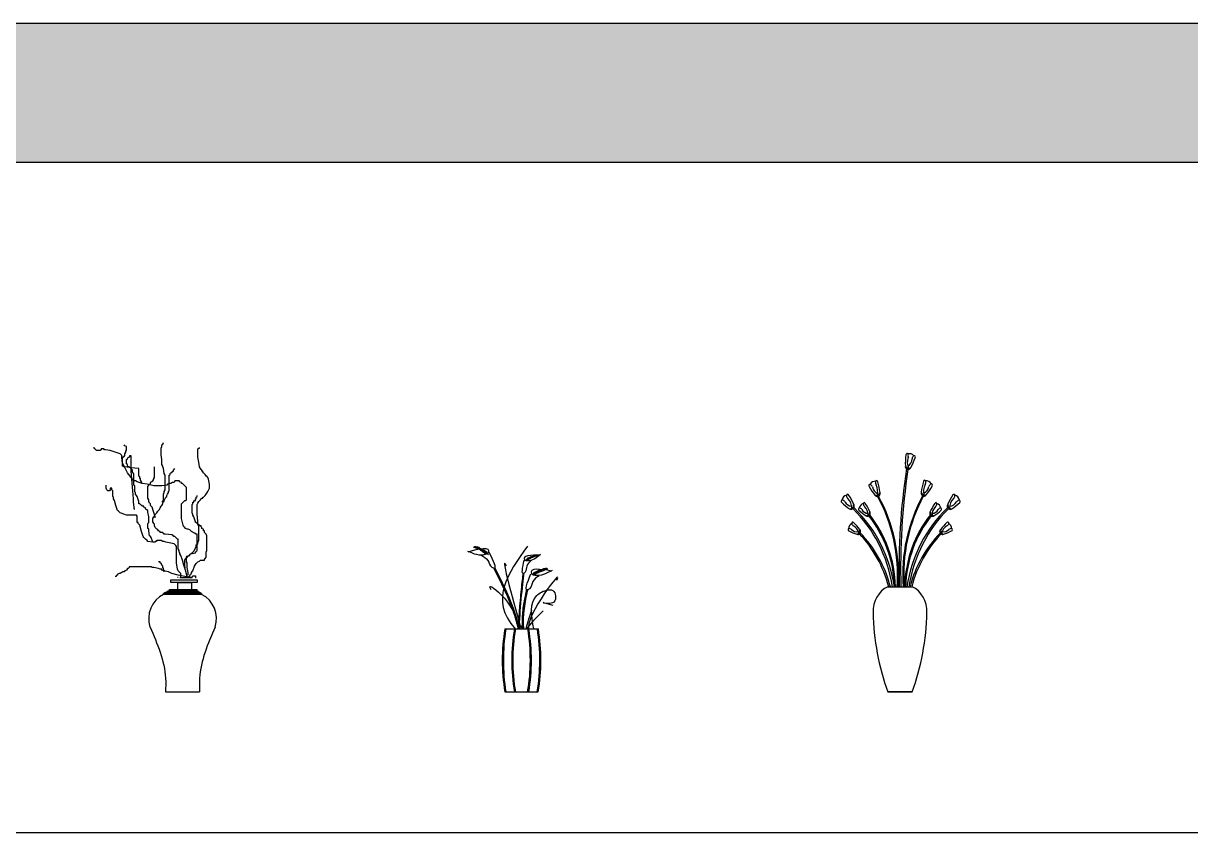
# Model space of a CAD drawing. Header units: millimetres. Extents: x 22565 to 38821, y 15578 to 26720.
# Drawn here: x 33349 to 35993, y 24887 to 26720 of the extents above; entities that cross this region are included whole.
import ezdxf

# ---------------------------------------------------------------- set-up
doc = ezdxf.new("R2010")
doc.units = ezdxf.units.MM
doc.layers.add('www.cad-blocks.net', color=7, linetype='Continuous')

# ---------------------------------------------------------------- blocks, each defined once
blk = doc.blocks.new('A$C52C95D68')
for p, q in [((70.5, 557.8), (68.7, 559.6)), ((74.2, 555.9), (70.5, 557.8)), ((74.2, 546.7), (74.2, 555.9)), ((152.2, 552.2), (154, 555.9)), ((154, 559.6), (155.9, 561.5)), ((154, 555.9), (154, 559.6)), ((155.9, 561.5), (157.7, 565.2)), ((0, 552.2), (0, 554.1)), ((1.9, 552.2), (0, 552.2)), ((1.9, 550.4), (1.9, 552.2)), ((5.6, 546.7), (1.9, 550.4)), ((14.8, 546.7), (5.6, 546.7)), ((16.7, 548.5), (14.8, 548.5)), ((14.8, 548.5), (14.8, 546.7)), ((22.3, 550.4), (16.7, 550.4)), ((16.7, 550.4), (16.7, 548.5)), ((24.1, 548.5), (22.3, 550.4)), ((26, 548.5), (24.1, 548.5)), ((37.1, 546.7), (26, 548.5)), ((48.2, 543), (37.1, 546.7)), ((59.4, 539.2), (48.2, 543)), ((63.1, 535.5), (59.4, 539.2)), ((63.1, 530), (63.1, 535.5)), ((64.9, 518.9), (63.1, 530)), ((64.9, 511.4), (64.9, 531.8)), ((64.9, 531.8), (66.8, 531.8)), ((66.8, 531.8), (66.8, 533.7)), ((66.8, 533.7), (68.7, 533.7)), ((68.7, 533.7), (70.5, 535.5)), ((70.5, 539.2), (72.4, 543)), ((70.5, 535.5), (70.5, 539.2)), ((72.4, 543), (72.4, 546.7)), ((72.4, 546.7), (74.2, 546.7)), ((76.1, 528.1), (77.9, 531.8)), ((77.9, 531.8), (79.8, 531.8)), ((79.8, 531.8), (81.6, 533.7)), ((81.6, 533.7), (81.6, 535.5)), ((81.6, 535.5), (83.5, 535.5)), ((83.5, 535.5), (83.5, 500.3)), ((152.2, 537.4), (152.2, 552.2)), ((154, 526.3), (152.2, 537.4)), ((235.7, 550.4), (237.5, 552.2)), ((235.7, 531.8), (235.7, 550.4)), ((237.5, 520.7), (235.7, 531.8)), ((237.5, 552.2), (239.4, 552.2)), ((239.4, 552.2), (239.4, 554.1)), ((76.1, 496.6), (64.9, 518.9)), ((66.8, 511.4), (64.9, 511.4)), ((66.8, 509.6), (66.8, 511.4)), ((70.5, 509.6), (66.8, 509.6)), ((85.4, 507.7), (70.5, 509.6)), ((74.2, 526.3), (76.1, 528.1)), ((74.2, 517), (74.2, 526.3)), ((76.1, 515.2), (74.2, 517)), ((76.1, 513.3), (76.1, 515.2)), ((77.9, 509.6), (76.1, 513.3)), ((79.8, 509.6), (77.9, 509.6)), ((87.2, 502.2), (79.8, 509.6)), ((100.2, 505.9), (85.4, 507.7)), ((102.1, 505.9), (100.2, 505.9)), ((102.1, 489.2), (102.1, 505.9)), ((137.3, 485.5), (137.3, 509.6)), ((154, 515.2), (154, 526.3)), ((155.9, 511.4), (154, 515.2)), ((155.9, 509.6), (155.9, 511.4)), ((157.7, 505.9), (155.9, 509.6)), ((159.6, 494.8), (157.7, 505.9)), ((180, 502.2), (183.7, 505.9)), ((239.4, 509.6), (237.5, 520.7)), ((241.2, 505.9), (239.4, 509.6)), ((243.1, 504), (241.2, 505.9)), ((244.9, 502.2), (243.1, 504)), ((87.2, 481.8), (76.1, 496.6)), ((83.5, 500.3), (87.2, 455.8)), ((87.2, 498.5), (87.2, 502.2)), ((89.1, 494.8), (87.2, 498.5)), ((87.2, 479.9), (87.2, 481.8)), ((89.1, 479.9), (87.2, 479.9)), ((90.9, 494.8), (89.1, 494.8)), ((92.8, 478.1), (89.1, 479.9)), ((90.9, 468.8), (90.9, 494.8)), ((94.6, 478.1), (92.8, 478.1)), ((98.3, 476.2), (94.6, 478.1)), ((109.5, 472.5), (98.3, 476.2)), ((103.9, 487.3), (102.1, 489.2)), ((103.9, 483.6), (103.9, 487.3)), ((105.8, 483.6), (103.9, 483.6)), ((105.8, 479.9), (105.8, 483.6)), ((107.6, 476.2), (105.8, 479.9)), ((107.6, 474.4), (107.6, 476.2)), ((128, 474.4), (129.9, 476.2)), ((129.9, 476.2), (133.6, 478.1)), ((133.6, 478.1), (135.5, 481.8)), ((135.5, 483.6), (137.3, 485.5)), ((135.5, 481.8), (135.5, 483.6)), ((161.4, 491.1), (159.6, 494.8)), ((161.4, 457.7), (161.4, 491.1)), ((170.7, 491.1), (172.6, 492.9)), ((170.7, 455.8), (170.7, 491.1)), ((172.6, 494.8), (174.4, 496.6)), ((172.6, 492.9), (172.6, 494.8)), ((174.4, 496.6), (178.1, 498.5)), ((178.1, 498.5), (178.1, 500.3)), ((178.1, 500.3), (180, 500.3)), ((180, 500.3), (180, 502.2)), ((183.7, 478.1), (181.8, 474.4)), ((193, 478.1), (183.7, 478.1)), ((194.8, 476.2), (193, 478.1)), ((198.5, 474.4), (194.8, 476.2)), ((244.9, 500.3), (244.9, 502.2)), ((246.8, 500.3), (244.9, 500.3)), ((246.8, 498.5), (246.8, 500.3)), ((248.6, 496.6), (246.8, 498.5)), ((252.4, 492.9), (248.6, 496.6)), ((254.2, 489.2), (252.4, 492.9)), ((256.1, 489.2), (254.2, 489.2)), ((257.9, 485.5), (256.1, 489.2)), ((259.8, 481.8), (257.9, 485.5)), ((261.6, 470.7), (259.8, 481.8)), ((27.8, 461.4), (27.8, 468.8)), ((29.7, 457.7), (27.8, 461.4)), ((31.5, 455.8), (29.7, 457.7)), ((35.3, 455.8), (31.5, 455.8)), ((37.1, 457.7), (35.3, 455.8)), ((40.8, 461.4), (37.1, 461.4)), ((37.1, 461.4), (37.1, 457.7)), ((40.8, 457.7), (40.8, 461.4)), ((42.7, 455.8), (40.8, 457.7)), ((42.7, 442.9), (42.7, 455.8)), ((87.2, 455.8), (89.1, 437.3)), ((92.8, 467), (90.9, 468.8)), ((92.8, 454), (92.8, 467)), ((94.6, 450.3), (92.8, 454)), ((94.6, 448.4), (94.6, 450.3)), ((109.5, 474.4), (107.6, 474.4)), ((120.6, 470.7), (109.5, 472.5)), ((135.5, 467), (120.6, 470.7)), ((122.5, 465.1), (124.3, 468.8)), ((122.5, 439.2), (122.5, 465.1)), ((124.3, 468.8), (128, 472.5)), ((128, 472.5), (128, 474.4)), ((154, 467), (135.5, 467)), ((165.1, 468.8), (154, 467)), ((157.7, 448.4), (159.6, 452.1)), ((159.6, 454), (161.4, 457.7)), ((159.6, 452.1), (159.6, 454)), ((167, 470.7), (165.1, 468.8)), ((170.7, 472.5), (167, 470.7)), ((167, 448.4), (168.9, 452.1)), ((168.9, 454), (170.7, 455.8)), ((168.9, 452.1), (168.9, 454)), ((174.4, 472.5), (170.7, 472.5)), ((178.1, 474.4), (174.4, 472.5)), ((181.8, 474.4), (178.1, 474.4)), ((198.5, 472.5), (198.5, 474.4)), ((200.4, 472.5), (198.5, 472.5)), ((202.3, 470.7), (200.4, 472.5)), ((206, 467), (202.3, 470.7)), ((209.7, 463.3), (206, 467)), ((209.7, 435.5), (209.7, 463.3)), ((254.2, 448.4), (256.1, 450.3)), ((256.1, 450.3), (257.9, 454)), ((257.9, 454), (261.6, 461.4)), ((261.6, 461.4), (261.6, 470.7)), ((44.5, 441), (42.7, 442.9)), ((44.5, 437.3), (44.5, 441)), ((46.4, 433.6), (44.5, 437.3)), ((50.1, 422.5), (46.4, 433.6)), ((89.1, 437.3), (89.1, 429.9)), ((89.1, 429.9), (90.9, 418.8)), ((96.5, 444.7), (94.6, 448.4)), ((98.3, 442.9), (96.5, 444.7)), ((102.1, 431.7), (98.3, 442.9)), ((102.1, 426.2), (102.1, 431.7)), ((103.9, 426.2), (102.1, 426.2)), ((105.8, 424.3), (103.9, 426.2)), ((107.6, 422.5), (105.8, 424.3)), ((124.3, 435.5), (122.5, 439.2)), ((124.3, 431.7), (124.3, 435.5)), ((126.2, 428), (124.3, 431.7)), ((128, 426.2), (126.2, 428)), ((128, 422.5), (128, 426.2)), ((154, 431.7), (159.6, 431.7)), ((154, 422.5), (155.9, 426.2)), ((155.9, 426.2), (157.7, 437.3)), ((157.7, 437.3), (157.7, 448.4)), ((159.6, 433.6), (163.3, 441)), ((159.6, 431.7), (159.6, 433.6)), ((163.3, 441), (165.1, 442.9)), ((165.1, 444.7), (167, 448.4)), ((165.1, 442.9), (165.1, 444.7)), ((198.5, 426.2), (202.3, 429.9)), ((198.5, 392.8), (198.5, 426.2)), ((202.3, 429.9), (204.1, 431.7)), ((204.1, 431.7), (206, 433.6)), ((206, 433.6), (207.8, 433.6)), ((207.8, 433.6), (209.7, 435.5)), ((222.7, 424.3), (224.5, 426.2)), ((222.7, 405.8), (222.7, 424.3)), ((224.5, 426.2), (224.5, 429.9)), ((224.5, 429.9), (226.4, 429.9)), ((226.4, 431.7), (228.2, 433.6)), ((226.4, 429.9), (226.4, 431.7)), ((228.2, 433.6), (230.1, 433.6)), ((230.1, 433.6), (230.1, 437.3)), ((230.1, 437.3), (231.9, 437.3)), ((231.9, 441), (233.8, 442.9)), ((231.9, 437.3), (231.9, 441)), ((233.8, 442.9), (233.8, 444.7)), ((233.8, 424.3), (235.7, 428)), ((233.8, 402.1), (233.8, 424.3)), ((235.7, 428), (237.5, 431.7)), ((237.5, 431.7), (241.2, 435.5)), ((241.2, 435.5), (243.1, 437.3)), ((243.1, 437.3), (244.9, 439.2)), ((244.9, 439.2), (246.8, 439.2)), ((246.8, 439.2), (246.8, 441)), ((246.8, 441), (248.6, 441)), ((248.6, 441), (252.4, 444.7)), ((252.4, 444.7), (254.2, 448.4)), ((53.8, 411.4), (50.1, 422.5)), ((55.7, 409.5), (53.8, 411.4)), ((59.4, 405.8), (55.7, 409.5)), ((70.5, 402.1), (59.4, 405.8)), ((74.2, 400.2), (70.5, 402.1)), ((96.5, 400.2), (74.2, 400.2)), ((90.9, 418.8), (90.9, 415.1)), ((90.9, 415.1), (92.8, 415.1)), ((98.3, 398.4), (96.5, 400.2)), ((98.3, 383.6), (98.3, 398.4)), ((109.5, 422.5), (107.6, 422.5)), ((109.5, 420.6), (109.5, 422.5)), ((113.2, 420.6), (109.5, 420.6)), ((113.2, 418.8), (113.2, 420.6)), ((116.9, 416.9), (113.2, 418.8)), ((116.9, 415.1), (116.9, 416.9)), ((118.8, 413.2), (116.9, 415.1)), ((122.5, 411.4), (118.8, 413.2)), ((122.5, 407.6), (122.5, 411.4)), ((124.3, 396.5), (122.5, 407.6)), ((131.7, 418.8), (128, 422.5)), ((139.2, 396.5), (131.7, 418.8)), ((135.5, 396.5), (137.3, 398.4)), ((137.3, 398.4), (139.2, 402.1)), ((139.2, 402.1), (142.9, 405.8)), ((142.9, 405.8), (144.7, 409.5)), ((144.7, 409.5), (146.6, 411.4)), ((146.6, 411.4), (148.4, 413.2)), ((148.4, 413.2), (150.3, 416.9)), ((150.3, 416.9), (152.2, 420.6)), ((152.2, 420.6), (154, 422.5)), ((224.5, 402.1), (222.7, 405.8)), ((224.5, 400.2), (224.5, 402.1)), ((226.4, 396.5), (224.5, 400.2)), ((235.7, 387.3), (233.8, 402.1)), ((100.2, 383.6), (98.3, 383.6)), ((100.2, 381.7), (100.2, 383.6)), ((103.9, 378), (100.2, 381.7)), ((107.6, 363.2), (103.9, 378)), ((122.5, 381.7), (124.3, 383.6)), ((122.5, 370.6), (122.5, 381.7)), ((124.3, 368.7), (122.5, 370.6)), ((124.3, 383.6), (124.3, 396.5)), ((133.6, 392.8), (135.5, 396.5)), ((133.6, 385.4), (133.6, 392.8)), ((135.5, 381.7), (133.6, 385.4)), ((137.3, 379.8), (135.5, 381.7)), ((137.3, 376.1), (137.3, 379.8)), ((139.2, 372.4), (137.3, 376.1)), ((139.2, 394.7), (139.2, 396.5)), ((142.9, 368.7), (139.2, 372.4)), ((202.3, 378), (198.5, 392.8)), ((204.1, 374.3), (202.3, 378)), ((206, 372.4), (204.1, 374.3)), ((207.8, 370.6), (206, 372.4)), ((211.5, 368.7), (207.8, 370.6)), ((230.1, 385.4), (226.4, 396.5)), ((230.1, 383.6), (230.1, 385.4)), ((231.9, 383.6), (230.1, 383.6)), ((235.7, 379.8), (231.9, 383.6)), ((235.7, 379.8), (235.7, 387.3)), ((237.5, 376.1), (235.7, 379.8)), ((239.4, 378), (235.7, 379.8)), ((237.5, 342.8), (237.5, 376.1)), ((239.4, 376.1), (239.4, 378)), ((243.1, 376.1), (239.4, 376.1)), ((243.1, 374.3), (243.1, 376.1)), ((244.9, 372.4), (243.1, 374.3)), ((244.9, 370.6), (244.9, 372.4)), ((248.6, 368.7), (244.9, 370.6)), ((111.3, 352), (107.6, 363.2)), ((113.2, 350.2), (111.3, 352)), ((116.9, 346.5), (113.2, 350.2)), ((120.6, 342.8), (116.9, 346.5)), ((124.3, 365), (124.3, 368.7)), ((126.2, 353.9), (124.3, 365)), ((128, 352), (126.2, 353.9)), ((129.9, 350.2), (128, 352)), ((133.6, 339.1), (129.9, 350.2)), ((144.7, 366.9), (142.9, 368.7)), ((146.6, 365), (144.7, 366.9)), ((148.4, 363.2), (146.6, 365)), ((150.3, 363.2), (148.4, 363.2)), ((150.3, 361.3), (150.3, 363.2)), ((155.9, 361.3), (150.3, 361.3)), ((155.9, 359.5), (155.9, 361.3)), ((157.7, 359.5), (155.9, 359.5)), ((159.6, 357.6), (157.7, 359.5)), ((161.4, 357.6), (159.6, 357.6)), ((176.3, 355.7), (161.4, 357.6)), ((180, 353.9), (176.3, 355.7)), ((180, 352), (180, 353.9)), ((183.7, 352), (180, 352)), ((185.6, 350.2), (183.7, 352)), ((189.3, 346.5), (185.6, 350.2)), ((191.1, 346.5), (189.3, 346.5)), ((191.1, 324.2), (191.1, 346.5)), ((213.4, 368.7), (211.5, 368.7)), ((217.1, 366.9), (213.4, 368.7)), ((220.8, 363.2), (217.1, 366.9)), ((228.2, 359.5), (220.8, 363.2)), ((231.9, 357.6), (228.2, 359.5)), ((233.8, 357.6), (231.9, 357.6)), ((233.8, 320.5), (233.8, 357.6)), ((248.6, 365), (248.6, 368.7)), ((250.5, 365), (248.6, 365)), ((250.5, 361.3), (250.5, 365)), ((252.4, 359.5), (250.5, 361.3)), ((254.2, 357.6), (252.4, 359.5)), ((256.1, 353.9), (254.2, 357.6)), ((256.1, 320.5), (256.1, 353.9)), ((122.5, 340.9), (120.6, 342.8)), ((133.6, 339.1), (122.5, 340.9)), ((139.2, 339.1), (133.6, 339.1)), ((135.5, 339.1), (133.6, 339.1)), ((141, 340.9), (139.2, 340.9)), ((139.2, 340.9), (139.2, 339.1)), ((142.9, 342.8), (141, 340.9)), ((152.2, 342.8), (142.9, 342.8)), ((155.9, 340.9), (152.2, 342.8)), ((159.6, 340.9), (155.9, 340.9)), ((163.3, 339.1), (159.6, 340.9)), ((181.8, 335.4), (163.3, 339.1)), ((185.6, 331.7), (181.8, 335.4)), ((187.4, 329.8), (185.6, 331.7)), ((187.4, 292.7), (187.4, 329.8)), ((193, 320.5), (191.1, 324.2)), ((193, 316.8), (193, 320.5)), ((224.5, 316.8), (226.4, 318.7)), ((226.4, 318.7), (230.1, 326.1)), ((230.1, 326.1), (231.9, 329.8)), ((230.1, 315), (231.9, 318.7)), ((231.9, 333.5), (235.7, 335.4)), ((231.9, 329.8), (231.9, 333.5)), ((231.9, 318.7), (233.8, 320.5)), ((235.7, 339.1), (237.5, 342.8)), ((235.7, 335.4), (235.7, 339.1)), ((254.2, 316.8), (256.1, 320.5)), ((150.3, 294.6), (146.6, 294.6)), ((150.3, 292.7), (150.3, 294.6)), ((152.2, 290.9), (150.3, 292.7)), ((154, 289), (152.2, 290.9)), ((189.3, 277.9), (187.4, 292.7)), ((194.8, 315), (193, 316.8)), ((194.8, 313.1), (194.8, 315)), ((196.7, 309.4), (194.8, 313.1)), ((200.4, 298.3), (196.7, 309.4)), ((204.1, 287.2), (200.4, 298.3)), ((206, 298.3), (207.8, 302)), ((206, 283.5), (206, 298.3)), ((207.8, 302), (211.5, 305.7)), ((209.7, 305.7), (211.5, 307.6)), ((209.7, 294.6), (209.7, 305.7)), ((211.5, 292.7), (209.7, 294.6)), ((211.5, 305.7), (215.2, 309.4)), ((211.5, 307.6), (215.2, 309.4)), ((211.5, 281.6), (211.5, 292.7)), ((215.2, 309.4), (217.1, 311.3)), ((215.2, 309.4), (217.1, 309.4)), ((217.1, 311.3), (219, 313.1)), ((217.1, 311.3), (219, 313.1)), ((217.1, 309.4), (217.1, 311.3)), ((219, 313.1), (230.1, 315)), ((219, 313.1), (222.7, 315)), ((222.7, 315), (224.5, 316.8)), ((230.1, 289), (231.9, 290.9)), ((231.9, 290.9), (235.7, 294.6)), ((235.7, 294.6), (239.4, 296.4)), ((239.4, 296.4), (241.2, 298.3)), ((241.2, 298.3), (250.5, 298.3)), ((250.5, 300.1), (252.4, 302)), ((250.5, 298.3), (250.5, 300.1)), ((252.4, 302), (254.2, 305.7)), ((254.2, 305.7), (254.2, 316.8)), ((52, 264.9), (50.1, 261.2)), ((53.8, 264.9), (52, 264.9)), ((57.5, 268.6), (53.8, 266.8)), ((53.8, 266.8), (53.8, 264.9)), ((59.4, 268.6), (57.5, 268.6)), ((63.1, 270.5), (59.4, 268.6)), ((64.9, 272.3), (63.1, 270.5)), ((68.7, 272.3), (64.9, 272.3)), ((70.5, 274.2), (68.7, 272.3)), ((74.2, 276), (70.5, 274.2)), ((76.1, 279.8), (74.2, 276)), ((77.9, 279.8), (76.1, 279.8)), ((79.8, 281.6), (77.9, 279.8)), ((79.8, 283.5), (79.8, 281.6)), ((129.9, 283.5), (79.8, 283.5)), ((131.7, 281.6), (129.9, 283.5)), ((135.5, 281.6), (131.7, 281.6)), ((146.6, 279.8), (135.5, 281.6)), ((150.3, 277.9), (146.6, 279.8)), ((154, 277.9), (150.3, 277.9)), ((154, 287.2), (154, 289)), ((155.9, 285.3), (154, 287.2)), ((154, 276), (154, 277.9)), ((157.7, 274.2), (154, 276)), ((155.9, 281.6), (155.9, 285.3)), ((157.7, 279.8), (155.9, 281.6)), ((157.7, 277.9), (157.7, 279.8)), ((159.6, 274.2), (157.7, 277.9)), ((168.9, 272.3), (157.7, 274.2)), ((159.6, 272.3), (159.6, 274.2)), ((176.3, 268.6), (168.9, 272.3)), ((191.1, 264.9), (176.3, 268.6)), ((191.1, 274.2), (189.3, 277.9)), ((193, 272.3), (191.1, 274.2)), ((206, 261.2), (191.1, 264.9)), ((196.7, 268.6), (193, 272.3)), ((196.7, 259.4), (196.7, 268.6)), ((207.8, 276), (204.1, 287.2)), ((207.8, 281.6), (206, 283.5)), ((211.5, 261.2), (207.8, 276)), ((213.4, 270.5), (211.5, 281.6)), ((213.4, 264.9), (213.4, 270.5)), ((217.1, 263.1), (219, 266.8)), ((219, 266.8), (220.8, 268.6)), ((220.8, 270.5), (224.5, 274.2)), ((220.8, 268.6), (220.8, 270.5)), ((224.5, 274.2), (228.2, 285.3)), ((228.2, 285.3), (230.1, 289)), ((50.1, 261.2), (48.2, 261.2)), ((174.2, 253.9), (233.9, 253.9)), ((174.2, 248), (174.2, 253.9)), ((233.9, 248), (174.2, 248)), ((191.1, 259.4), (189.3, 259.4)), ((190.1, 248), (220.9, 248)), ((190.1, 231.1), (190.1, 248)), ((194.8, 259.4), (222.7, 259.4)), ((217.1, 259.4), (206, 261.2)), ((215.2, 261.2), (217.1, 263.1)), ((215.2, 259.4), (215.2, 261.2)), ((219, 259.4), (217.1, 259.4)), ((220.9, 248), (220.9, 231.1)), ((222.7, 259.4), (222.7, 261.2)), ((222.7, 261.2), (224.5, 261.2)), ((224.5, 263.1), (230.1, 263.1)), ((224.5, 261.2), (224.5, 263.1)), ((230.1, 263.1), (230.1, 259.4)), ((230.1, 259.4), (231.9, 259.4)), ((233.9, 253.9), (233.9, 248)), ((157.8, 223.3), (244, 223.3)), ((157.8, 221), (157.8, 223.3)), ((244, 221), (157.8, 221)), ((160.3, 225.1), (241.3, 225.1)), ((160.3, 222.8), (160.3, 225.1)), ((241.3, 222.8), (160.3, 222.8)), ((163.9, 226.9), (238.4, 226.9)), ((163.9, 224.6), (163.9, 226.9)), ((238.4, 224.6), (163.9, 224.6)), ((167.2, 228.9), (235.7, 228.9)), ((167.2, 226.6), (167.2, 228.9)), ((235.7, 226.6), (167.2, 226.6)), ((171.2, 232.1), (232.9, 232.1)), ((171.2, 228.1), (171.2, 232.1)), ((232.9, 228.1), (171.2, 228.1)), ((220.9, 231.1), (190.1, 231.1)), ((232.9, 232.1), (232.9, 228.1)), ((235.7, 228.9), (235.7, 226.6)), ((238.4, 226.9), (238.4, 224.6)), ((241.3, 225.1), (241.3, 222.8)), ((244, 223.3), (244, 221)), ((162.4, 0), (239.4, 0))]:
    blk.add_line(p, q)
for centre, start, end in [((185.7, 166.2), 116.9794, 198.06), ((216.1, 166.2), 341.94, 63.0206)]:
    blk.add_arc(centre, 61.6, start, end)
for points in [[(127.2, 147.1), (162.4, 31), (162.4, 0)], [(274.6, 147.1), (239.4, 31), (239.4, 0)]]:
    blk.add_spline(points, degree=3)
blk = doc.blocks.new('A$C24B11622')
for p, q in [((84.4, 142.8), (160.6, 142.8)), ((84.4, 0), (160.4, 0))]:
    blk.add_line(p, q)
for centre, radius in [((15.9, 328.5), 0.416), ((16.1, 327.3), 0.449), ((16.8, 328.8), 0.507), ((17.2, 327.1), 0.343), ((18.1, 328), 0.527), ((18.7, 326.2), 0.343), ((19.1, 329.3), 0.534), ((19.1, 327.7), 0.3), ((20.4, 326.4), 0.607), ((21.3, 327.9), 0.333), ((21.5, 325.6), 0.343), ((22.6, 328.3), 0.486), ((22.7, 327), 0.527), ((23.7, 324.3), 0.333), ((25.7, 327.3), 0.449), ((26.2, 325.9), 0.373), ((27.2, 325.8), 0.417), ((28.3, 322.3), 0.507), ((29.7, 322.8), 0.606), ((29.3, 321.4), 0.236), ((30.5, 320.7), 0.417), ((31.7, 322.2), 0.672), ((32.1, 323.4), 0.417), ((33.3, 320.5), 0.343), ((34.3, 318.1), 0.507), ((35, 320.9), 0.825), ((36.4, 319), 0.527), ((37.8, 321), 0.425), ((38.3, 317.3), 0.507), ((38.7, 319.9), 0.416), ((39.5, 317.4), 0.527), ((40.6, 318.4), 0.635), ((42.6, 317.8), 0.3), ((36, 316.3), 0.186), ((38.6, 314.8), 0.486), ((39.7, 315.8), 0.3), ((40.4, 313.7), 0.5), ((43.5, 316.3), 0.601), ((44.9, 314.5), 0.449), ((135.7, 302.9), 0.24), ((136.3, 298.9), 0.385), ((137.3, 303.2), 0.508), ((137.8, 301), 0.24), ((138.1, 302.3), 0.422), ((139, 304.2), 0.333), ((139.1, 302.1), 0.405), ((139.6, 302.3), 0.149), ((140.7, 303.3), 0.422), ((140.8, 303.8), 0.406), ((142, 304.7), 0.66), ((141.8, 302.2), 0.422), ((142.3, 302.4), 0.406), ((142.6, 304.9), 0.275), ((143.1, 303.6), 0.66), ((143.3, 304.2), 0.275), ((143.7, 306.4), 0.537), ((144.8, 305.4), 0.537), ((145.6, 304.1), 0.333), ((146.4, 305.6), 0.485), ((146.6, 304.5), 0.189), ((147.4, 305.2), 0.405), ((153.9, 309.5), 0.294), ((156.2, 308), 0.357), ((157.9, 308.4), 0.357), ((157.9, 308.9), 0.226), ((150.9, 269.7), 0.601), ((152, 271.1), 0.3), ((152.7, 266.1), 0.481), ((154, 271.5), 0.635), ((154.6, 268.7), 0.3), ((155, 270.4), 0.527), ((156.1, 272.8), 0.416), ((156.2, 270.2), 0.507), ((156.9, 270.3), 0.186), ((158.3, 271.6), 0.527), ((158.4, 272.3), 0.507), ((159.9, 273.3), 0.825), ((159.6, 270.3), 0.527), ((160.3, 270.4), 0.507), ((160.6, 273.5), 0.343), ((161.3, 272), 0.825), ((161.5, 272.7), 0.343), ((162, 275.4), 0.672), ((163.3, 274.2), 0.672), ((164.3, 272.5), 0.417), ((165.4, 274.5), 0.606), ((165.6, 273.2), 0.236), ((166.7, 273.9), 0.507), ((168.6, 275.1), 0.357), ((168.8, 277), 0.2), ((170.1, 275), 0.0894), ((172.7, 278.8), 0.721), ((172.5, 275.9), 0.481), ((174.8, 279.4), 0.368), ((177.6, 277.5), 0.446), ((178, 280), 0.536), ((179.7, 278), 0.446), ((179.7, 278.6), 0.283)]:
    blk.add_circle(centre, radius)
for centre, radius, start, end in [((529.1, 71.4), 450.3, 170.877, 189.123), ((529.1, 71.4), 447.9, 170.877, 189.123), ((529.1, 71.4), 428.9, 170.4172, 189.5828), ((529.1, 71.4), 426.5, 170.3632, 189.6368), ((-284.1, 72.1), 426.5, 350.2633, 9.5369), ((-284.1, 72.1), 428.9, 350.3179, 9.4835), ((-284.1, 72.1), 447.9, 350.7825, 9.0286), ((-284.1, 72.1), 450.3, 350.7825, 9.0286)]:
    blk.add_arc(centre, radius, start, end)
for points, end_tangent in [([(0, 319.2), (40.4, 311.8), (45.8, 313.9)], (-0.994272, 0.106884)), ([(14.3, 327.4), (16.3, 329.4), (21.9, 328.1), (33.7, 322.8), (47.4, 311.1)], (0.479371, -0.877612)), ([(158.4, 306.9), (157, 308.6), (152.4, 308.1), (142.6, 305), (130.5, 297)], (-0.579363, -0.815069)), ([(165.4, 311.2), (135.8, 297), (131.1, 297.5)], (0.930695, 0.365796)), ([(181.2, 277.3), (179.5, 279.5), (173.8, 278.9), (161.4, 275.1), (146.4, 265)], (-0.579363, -0.815069)), ([(192, 275.5), (152.5, 264.2), (146.9, 265.8)], (0.979267, 0.202576))]:
    blk.add_spline(points, degree=3, dxfattribs=dict(end_tangent=end_tangent))
for points, knots in [([(1.6, 317.8), (26.9, 324.8), (52.1, 331.3), (47.6, 314.8), (47.4, 314.5)], [2.323984, 2.323984, 2.323984, 2.323984, 100.928691, 103.39802, 103.39802, 103.39802, 103.39802]), ([(30.4, 310), (36.6, 306.9), (48.2, 300.7), (50.3, 284.7), (69.9, 275.6), (58.8, 296.9), (48.9, 316)], [2.892673, 2.892673, 2.892673, 2.892673, 44.614923, 81.878833, 90.334734, 166.874651, 166.874651, 166.874651, 166.874651]), ([(143.9, 297.7), (139.7, 294), (132.1, 286.8), (133.8, 274), (120.7, 262.8), (124.7, 281.6), (128.3, 298.5)], [2.892673, 2.892673, 2.892673, 2.892673, 44.614923, 81.878833, 90.334734, 166.874651, 166.874651, 166.874651, 166.874651]), ([(164.4, 309.9), (143.4, 309.9), (122.6, 309.6), (129.5, 297.8), (129.8, 297.6)], [2.323984, 2.323984, 2.323984, 2.323984, 100.928691, 103.39802, 103.39802, 103.39802, 103.39802]), ([(59.3, 280.8), (62.9, 273.6), (66.5, 266.4), (77.2, 244.8), (84.1, 230.4), (92.6, 210.8), (94.6, 205.8), (100.6, 190.6), (104.3, 180.5), (108.5, 166.8), (109.5, 163.4), (111.5, 156), (112.5, 152), (113.8, 146.3), (114.2, 144.5), (114.6, 142.8)], [0, 0, 0, 0, 50.103955, 50.103955, 150.311864, 150.311864, 184.656864, 184.656864, 253.346862, 253.346862, 275.951556, 275.951556, 302.190031, 302.190031, 313.481705, 313.481705, 313.481705, 313.481705]), ([(125.4, 268.7), (125.2, 266.8), (125, 264.7), (124.1, 256.9), (123.4, 250.5), (121.1, 228.9), (119.4, 211.7), (117.1, 183), (116.4, 171.3), (115.6, 154.3), (115.4, 148.3), (115.4, 142.8)], [89.813673, 89.813673, 89.813673, 89.813673, 103.455156, 103.455156, 135.725325, 135.725325, 200.265663, 200.265663, 244.713407, 244.713407, 271.353437, 271.353437, 271.353437, 271.353437]), ([(162.6, 263.4), (156.7, 259.7), (145.8, 252.4), (145.2, 236.3), (126.6, 225.3), (135.6, 247.6), (143.7, 267.6)], [2.892673, 2.892673, 2.892673, 2.892673, 44.614923, 81.878833, 90.334734, 166.874651, 166.874651, 166.874651, 166.874651]), ([(190.5, 274), (164.7, 278.4), (138.9, 282.5), (145, 266.5), (145.3, 266.3)], [2.323984, 2.323984, 2.323984, 2.323984, 100.928691, 103.39802, 103.39802, 103.39802, 103.39802]), ([(133.6, 231.6), (133.4, 230.4), (133.1, 229.1), (132, 224.2), (131.2, 220.4), (128.9, 209.2), (127.4, 201.6), (124.6, 182.5), (123.6, 170.7), (123.7, 157.4), (123.8, 156.4), (123.8, 153.5), (123.9, 151.5), (124.1, 148.7), (124.1, 147.9), (124.3, 145.6), (124.4, 144.2), (124.5, 142.8)], [4.069817, 4.069817, 4.069817, 4.069817, 12.543232, 12.543232, 37.629696, 37.629696, 87.802623, 87.802623, 161.028446, 161.028446, 166.692338, 166.692338, 178.020122, 178.020122, 182.776222, 182.776222, 190.801934, 190.801934, 190.801934, 190.801934]), ([(150.3, 142.8), (144.3, 172.6), (139.5, 206.3), (170.7, 229.5), (201.3, 237.7), (201.5, 193.4), (158.3, 205.9), (181.6, 199.9), (193.5, 196.8)], [15.396278, 15.396278, 15.396278, 15.396278, 177.294499, 204.755084, 263.90935, 318.800982, 364.612223, 413.327329, 413.327329, 413.327329, 413.327329])]:
    blk.add_open_spline(points, degree=3, knots=knots)
for points in [[(14.3, 328.7), (39.9, 314.3), (40.2, 314), (42.5, 311.7)], [(158.5, 307.9), (136.8, 298.9), (136.5, 298.6), (134.5, 297)], [(181.3, 278.6), (154.3, 267.3), (153.9, 267.1), (151.3, 265.1)]]:
    blk.add_spline(points, degree=3)
for points in [[(135.7, 330.1), (91.9, 269.1), (48.1, 208.1), (108.2, 142.8)], [(88, 285.7), (70.7, 321.4), (109.8, 185.5), (121.3, 142.8)], [(61.9, 280.9), (84.4, 236), (106.8, 191.2), (117, 142.8)], [(127.1, 268.8), (124.2, 243.7), (117.3, 179.9), (117, 142.8)], [(202.7, 253.5), (218.4, 288.2), (130.9, 171.8), (138.5, 142.8)], [(53.9, 231), (33.8, 261), (115.2, 200), (115.3, 142.8)], [(136, 231.3), (129.9, 203.6), (123.9, 175.8), (126.9, 142.8)], [(133.4, 142.8), (133.2, 149.3), (139.6, 167.3), (146, 185.3)], [(171.7, 184.1), (156.4, 168.8), (141, 153.6), (133.3, 142.8)], [(120.9, 142.8), (121.3, 146.2), (123.4, 149.4), (125.4, 152.5)]]:
    blk.add_open_spline(points, degree=3)
blk = doc.blocks.new('TS_P1KAR98Q6TAWG1NQ')
blk.add_line((-0.755, 5.574), (0.721, 5.574))
for points in [[(0.307, 11.99, -0.057768), (0.343, 12.571, -0.829554), (0.469, 12.609, -0.17625), (0.475, 12.426, 0.227611), (0.505, 11.863)], [(0.635, 11.9, 0.057768), (0.899, 12.42, 0.829554), (0.81, 12.516, 0.17625), (0.712, 12.362, -0.269925), (0.463, 11.966)], [(0.465, 12.621, -0.270877), (0.822, 12.528, -0.700139)], [(-0.062, 5.579, -0.05089), (0.377, 11.835, -0.84239)], [(0.033, 5.579, -0.050617), (0.466, 11.802, -0.84239)], [(0.307, 11.99, 0.42338), (0.635, 11.9, -0.288288), (0.484, 11.803), (0.364, 11.839, -0.285411), (0.307, 11.99, -5.054655)], [(-1.535, 10.432, -0.057768), (-1.887, 10.896, -0.829554), (-1.817, 11.007, -0.17625), (-1.692, 10.872, 0.269925), (-1.378, 10.527)], [(-1.495, 11.171, 0.270877), (-1.83, 11.016, 0.700139)], [(-1.228, 10.577, 0.057768), (-1.367, 11.144, 0.829554), (-1.497, 11.159, 0.17625), (-1.471, 10.977, -0.227611), (-1.401, 10.418)], [(1.271, 10.597, -0.057768), (1.409, 11.163, -0.829554), (1.539, 11.179, -0.17625), (1.513, 10.997, 0.227611), (1.443, 10.438)], [(1.578, 10.451, 0.057768), (1.929, 10.916, 0.829554), (1.859, 11.027, 0.17625), (1.734, 10.892, -0.269925), (1.42, 10.546)], [(1.538, 11.191, -0.270877), (1.872, 11.036, -0.700139)], [(-3.264, 10.429, 0.270877), (-3.532, 10.176, 0.700139)], [(-2.823, 9.95, 0.057768), (-3.133, 10.443, 0.829554), (-3.262, 10.416, 0.17625), (-3.18, 10.252, -0.227611), (-2.936, 9.744)], [(-1.228, 10.577, -0.42338), (-1.535, 10.432, 0.288288), (-1.37, 10.363), (-1.258, 10.419, 0.285411), (-1.228, 10.577, 5.054655)], [(-0.188, 5.557, 0.161221), (-1.373, 10.376, -9.342326)], [(-0.128, 5.557, 0.161221), (-1.313, 10.376, -9.342326)], [(0.171, 5.577, -0.161221), (1.355, 10.396, 9.342326)], [(0.231, 5.577, -0.161221), (1.415, 10.396, 9.342326)], [(1.271, 10.597, 0.42338), (1.578, 10.451, -0.288288), (1.412, 10.383), (1.3, 10.438, -0.285411), (1.271, 10.597, -5.054655)], [(2.875, 9.95, -0.057768), (3.186, 10.443, -0.829554), (3.314, 10.416, -0.17625), (3.232, 10.252, 0.227611), (2.988, 9.744)], [(3.316, 10.429, -0.270877), (3.585, 10.176, -0.700139)], [(-3.068, 9.714, -0.057768), (-3.549, 10.044, -0.829554), (-3.517, 10.171, -0.17625), (-3.356, 10.083, 0.269925), (-2.949, 9.854)], [(-2.823, 9.95, -0.42338), (-3.068, 9.714, 0.288288), (-2.89, 9.701), (-2.801, 9.79, 0.285411), (-2.823, 9.95, 5.054655)], [(-2.246, 9.987, 0.270877), (-2.487, 9.76, 0.700139)], [(-1.849, 9.556, 0.057768), (-2.128, 10, 0.829554), (-2.244, 9.976, 0.17625), (-2.17, 9.828, -0.227611), (-1.95, 9.371)], [(1.82, 9.556, -0.057768), (2.099, 10, -0.829554), (2.215, 9.976, -0.17625), (2.141, 9.828, 0.227611), (1.922, 9.371)], [(2.217, 9.987, -0.270877), (2.458, 9.76, -0.700139)], [(2.875, 9.95, 0.42338), (3.121, 9.714, -0.288288), (2.942, 9.701), (2.853, 9.79, -0.285411), (2.875, 9.95, -5.054655)], [(3.121, 9.714, 0.057768), (3.601, 10.044, 0.829554), (3.569, 10.171, 0.17625), (3.409, 10.083, -0.269925), (3.001, 9.854)], [(-0.474, 5.574, 0.17419), (-2.864, 9.707, -0.335593)], [(-0.343, 5.574, 0.174044), (-2.779, 9.736, 0.036437), (-2.82, 9.775, 0.196749)], [(-2.07, 9.344, -0.057768), (-2.502, 9.641, -0.829554), (-2.473, 9.756, -0.17625), (-2.329, 9.676, 0.269925), (-1.962, 9.47)], [(-1.849, 9.556, -0.42338), (-2.07, 9.344, 0.288288), (-1.909, 9.332), (-1.829, 9.412, 0.285411), (-1.849, 9.556, 5.054655)], [(0.395, 5.574, -0.174044), (2.831, 9.736, -0.036437), (2.873, 9.775, -0.196749)], [(0.527, 5.574, -0.17419), (2.916, 9.707, 0.335593)], [(1.82, 9.556, 0.42338), (2.041, 9.344, -0.288288), (1.88, 9.332), (1.8, 9.412, -0.285411), (1.82, 9.556, -5.054655)], [(2.041, 9.344, 0.057768), (2.473, 9.641, 0.829554), (2.444, 9.756, 0.17625), (2.3, 9.676, -0.269925), (1.933, 9.47)], [(-0.339, 5.577, 0.174286), (-1.904, 9.339, -12.709219)], [(-0.284, 5.574, 0.176632), (-1.852, 9.391, -12.709219)], [(0.256, 5.574, -0.176632), (1.823, 9.391, 12.709219)], [(0.31, 5.577, -0.174286), (1.875, 9.339, 12.709219)], [(-2.946, 8.933, 0.270877), (-3.125, 8.654, 0.700139)], [(-2.46, 8.619, 0.057768), (-2.839, 8.982, 0.829554), (-2.945, 8.931, 0.17625), (-2.838, 8.805, -0.227611), (-2.514, 8.414)], [(2.451, 8.619, -0.057768), (2.83, 8.982, -0.829554), (2.936, 8.931, -0.17625), (2.828, 8.805, 0.227611), (2.505, 8.414)], [(2.937, 8.933, -0.270877), (3.116, 8.654, -0.700139)], [(-2.623, 8.359, -0.057768), (-3.114, 8.543, -0.829554), (-3.114, 8.661, -0.17625), (-2.955, 8.619, 0.269925), (-2.549, 8.508)], [(-2.46, 8.619, -0.42338), (-2.623, 8.359, 0.288288), (-2.464, 8.387), (-2.406, 8.484, 0.285411), (-2.46, 8.619, 5.054655)], [(2.451, 8.619, 0.42338), (2.614, 8.359, -0.288288), (2.455, 8.387), (2.397, 8.484, -0.285411), (2.451, 8.619, -5.054655)], [(2.614, 8.359, 0.057768), (3.105, 8.543, 0.829554), (3.105, 8.661, 0.17625), (2.946, 8.619, -0.269925), (2.54, 8.508)], [(-0.701, 5.571, 0.136388), (-2.48, 8.382, 2.681555)], [(-0.599, 5.571, 0.13956), (-2.436, 8.434, 2.681555)], [(0.59, 5.571, -0.13956), (2.427, 8.434, -2.681555)], [(0.692, 5.571, -0.136388), (2.471, 8.382, -2.681555)], [(0.721, -0.011), (-0.755, -0.011, -0.091635), (-1.652, 4.204, -0.312693), (-0.755, 5.574, -0.350722)], [(-0.755, -0.011), (0.721, -0.011, 0.091635), (1.617, 4.204, 0.312693), (0.721, 5.574, 0.350722)]]:
    blk.add_lwpolyline(points, format="xyb")
blk = doc.blocks.new('EPLANT16')
at = {"xscale": 0.1384351292984108, "yscale": 0.07903139126861189}
blk.add_blockref('TS_P1KAR98Q6TAWG1NQ', (0, 0), dxfattribs=at)
blk = doc.blocks.new('A$C35564637')
at = {"xscale": 1080.000000000654, "yscale": 2160.000000001309, "zscale": 3.600000000002182}
blk.add_blockref('EPLANT16', (536, 2, -476), dxfattribs=at)
blk = doc.blocks.new('A$C12627CEA')
at = {"xscale": 0.25, "yscale": 0.25, "zscale": 0.25}
blk.add_blockref('A$C35564637', (-0.1, 0, -119), dxfattribs=at)
blk = doc.blocks.new('format')
at = {"layer": 'www.cad-blocks.net', "true_color": 0x546d8e}
h = blk.add_hatch(color=155, dxfattribs=at)
h.set_gradient(color1=(68, 68, 68), color2=(84, 109, 142), tint=1)
h.paths.add_polyline_path([(23683.3, 26720.1), (23683.3, 26405.7), (38820.7, 26405.7), (38820.7, 26720.1)])
at = {"layer": 'www.cad-blocks.net', "color": 155, "true_color": 0x546d8e}
for p, q in [((23683.3, 26720.1), (38820.7, 26720.1)), ((23683.3, 26405.7), (38820.7, 26405.7)), ((23683.3, 26405.7), (38820.7, 26405.7)), ((23683.3, 24887), (38820.7, 24887))]:
    blk.add_line(p, q, dxfattribs=at)

msp = doc.modelspace()

# ---------------------------------------------------------------- block references
for name, p in [('A$C52C95D68', (33509.2, 25205.6)), ('A$C12627CEA', (35201.7, 25205.6)), ('A$C24B11622', (34355.4, 25205.6))]:
    msp.add_blockref(name, p)
at = {"layer": 'www.cad-blocks.net'}
msp.add_blockref('format', (0, 0), dxfattribs=at)

doc.saveas('drawing.dxf')
